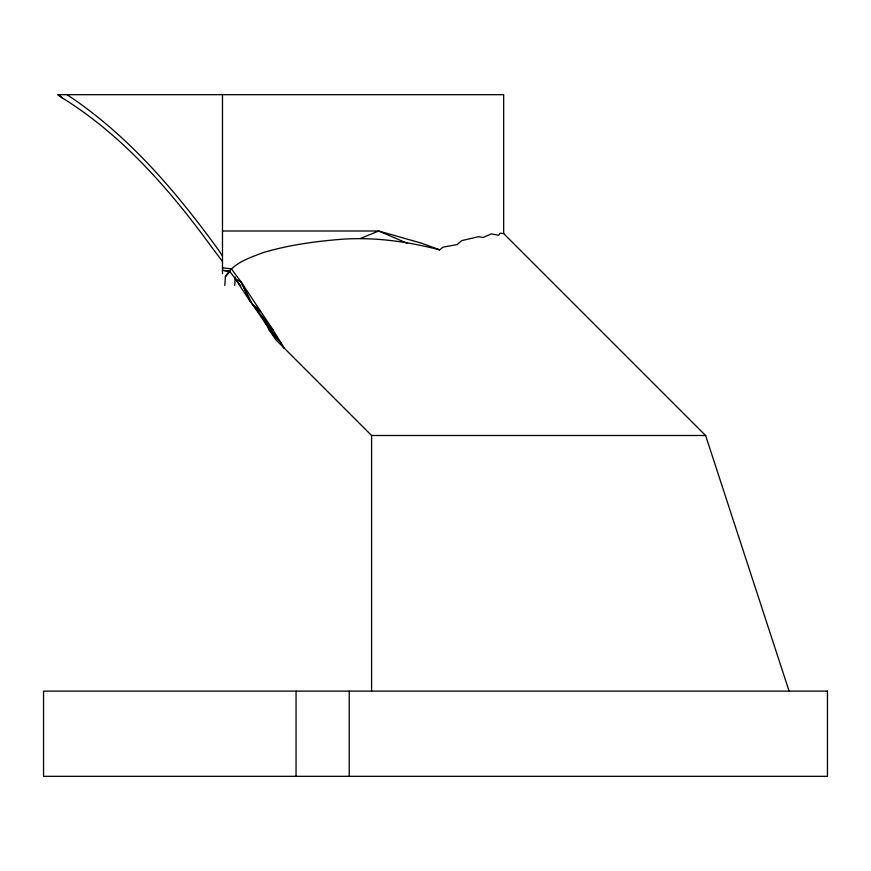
<?xml version="1.0" encoding="UTF-8"?>
<svg xmlns="http://www.w3.org/2000/svg" width="871" height="871" viewBox="0 0 871 871"><rect width="100%" height="100%" fill="white"/><g stroke="black" fill="none" stroke-linecap="round" stroke-linejoin="round"><path stroke-width="1.31" d="M224.794 285.492L225.36 276.553C233.352 263.009 249.117 257.958 262.988 252.666C288.78 244.936 315.531 241.332 342.303 239.209C375.053 236.977 407.976 241.626 439.648 249.868L443.001 247.124L457.025 244.609L461.804 240.614L478.636 236.683L482.915 237.533L491.298 233.907L498.658 235.246L500.085 233.21L503.667 233.559L705.608 435.5L789.104 691.117M234.713 285.372L235.235 276.989M225.491 276.684L229.879 271.502L222.486 270.293L229.596 271.121L240.853 285.96M360.42 238.48L378.7 231L421.847 243.281L439.648 249.868M222.486 231L378.7 231L407.519 243.39M263.118 318.198L268.921 329.608L275.737 339.646L371.59 435.5L705.608 435.5M222.486 267.8L231.381 268.845L241.213 282.117L273.069 330L284.262 348.16L280.821 344.067M241.213 282.117L235.181 278.666L249.966 301.159L273.069 330L265.198 322.923L252.405 304.317L241.213 282.117L249.966 301.159M67.002 94.678C128.07 134.961 176.345 191.783 218.937 250.608L222.486 256.063M222.486 261.518L212.611 248.366C170.836 190.814 122.942 135.473 61.95 97.704L57.573 94.678L503.667 94.678L503.667 233.559M274.801 336.903L273.08 334.856L274.953 336.304M259.493 309.924L252.405 304.317L260.429 311.622M273.08 334.856L281.431 343.076M58.912 94.678L61.95 97.704M268.921 329.608L277.784 338.471L265.198 322.923L263.771 319.526M371.59 435.5L371.59 691.117M349.227 691.117L349.227 776.322M296.053 691.117L296.053 776.322M222.486 94.678L222.486 273.679M60.349 94.678L60.349 96.474M827.45 691.117L43.55 691.117L43.55 776.322L827.45 776.322L827.45 691.117"/></g></svg>
